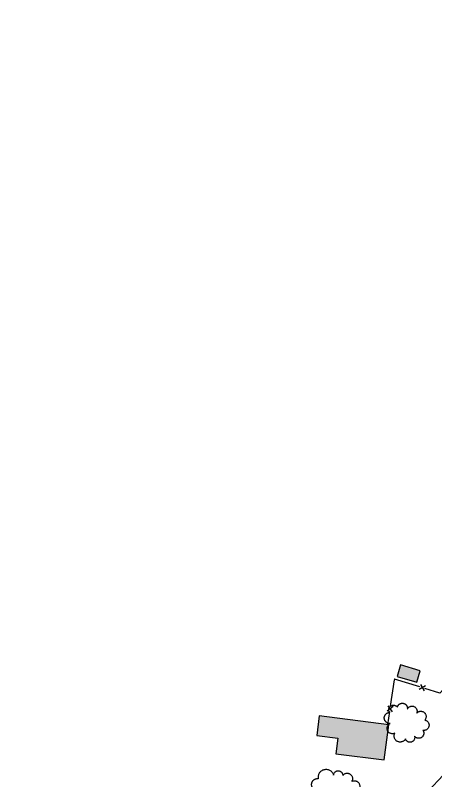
# Model space of a CAD drawing. Header units: feet. Extents: x 1024280 to 1029256, y 89370 to 94536.
# Drawn here: x 1027354 to 1027668, y 93111 to 93683 of the extents above; entities that cross this region are included whole.
import ezdxf

# ---------------------------------------------------------------- set-up
doc = ezdxf.new("R2010")
doc.units = ezdxf.units.FT
doc.header["$MEASUREMENT"] = 0
doc.linetypes.add('LTP300', pattern=[100, 100, 0])
doc.linetypes.add('LTP600', pattern=[100, 100, 0])
for name, color, linetype in [('BUILDING', 11, 'Continuous'), ('E6BUH', 9, 'Continuous'), ('FENCE', 10, 'LTP300'), ('PAVED_RD', 10, 'Continuous'), ('TREELINE', 9, 'LTP600')]:
    doc.layers.add(name, color=color, linetype=linetype)

# ---------------------------------------------------------------- blocks, each defined once
blk = doc.blocks.new('FENCE')
for p, q in [((-0.476563, -0.5), (0.5, 0.476563)), ((0.5, -0.5), (-0.476563, 0.476563))]:
    blk.add_line(p, q)

msp = doc.modelspace()

# ---------------------------------------------------------------- hatches: boundary and pattern name
at = {"layer": 'E6BUH', "linetype": 'Continuous'}
h = msp.add_hatch(dxfattribs=at)
h.set_pattern_fill('ANSI36', color=256, scale=20, angle=30, style=0)
h.paths.add_polyline_path([(1027737.39, 93035.5), (1027747.14, 93027.22), (1027751.99, 93032.93), (1027742.24, 93041.21)])
h.paths.add_polyline_path([(1027718.77, 93051.93), (1027730.49, 93041.21), (1027735.93, 93047.15), (1027724.2, 93057.87)])
h.paths.add_polyline_path([(1027386.86, 92906.81), (1027388.27, 92908.8), (1027408.25, 92894.66), (1027395.13, 92876.13), (1027399.47, 92873.06), (1027377.74, 92842.36), (1027353.82, 92859.28), (1027376.81, 92891.76), (1027367.2, 92898.56), (1027377.65, 92913.32)])
h.paths.add_polyline_path([(1027568.92, 92848.84), (1027546.58, 92868.54), (1027575.6, 92901.43), (1027604.82, 92875.65), (1027596.62, 92866.36), (1027589.73, 92872.43)])
h.paths.add_polyline_path([(1027519.09, 92779.41), (1027490.14, 92807.24), (1027521.91, 92840.28), (1027550.85, 92812.46)])
h.paths.add_polyline_path([(1027430.86, 92929), (1027406.64, 92938.23), (1027422.42, 92979.63), (1027464.87, 92963.44), (1027454.75, 92936.88), (1027436.51, 92943.83)])
h.paths.add_polyline_path([(1027492.68, 93034.69), (1027495.89, 93045.33), (1027533.28, 93034.06), (1027524.76, 93005.81), (1027488.25, 93016.82), (1027485.98, 93009.3), (1027468.8, 93014.48), (1027476.38, 93039.6)])
h.paths.add_polyline_path([(1027594.76, 93142.58), (1027593.26, 93130.87), (1027629.37, 93126.27), (1027632.7, 93152.43), (1027580.85, 93159.04), (1027579, 93144.59)])
h.paths.add_polyline_path([(1027641.56, 93197.2), (1027639.03, 93188.57), (1027653.71, 93184.26), (1027656.24, 93192.89)])
h.paths.add_polyline_path([(1027687.9, 93198.44), (1027672.77, 93210.93), (1027709.15, 93255), (1027730.18, 93237.64), (1027700.98, 93202.27), (1027695.08, 93207.14)])
h.paths.add_polyline_path([(1027910.92, 93260.62), (1027926.52, 93245.5), (1027943.98, 93263.5), (1027940.14, 93267.23), (1027964.97, 93292.84), (1027946.63, 93310.63), (1027922.02, 93285.25), (1027928.61, 93278.86)])
h.paths.add_polyline_path([(1027856.49, 93181.46), (1027835.96, 93199.7), (1027869.32, 93237.27), (1027875.43, 93231.84), (1027884.85, 93242.44), (1027904.22, 93225.23), (1027879.88, 93197.83), (1027874.93, 93202.22)])
h.paths.add_polyline_path([(1027929.37, 93158.99), (1027936.44, 93166.96), (1027942.75, 93161.37), (1027935.68, 93153.4)])
h.paths.add_polyline_path([(1027811.2, 93117.07), (1027790.53, 93137.85), (1027822.4, 93169.55), (1027843.07, 93148.77)])
h.paths.add_polyline_path([(1027744.44, 93046.16), (1027723.75, 93064.78), (1027761.5, 93106.74), (1027782.2, 93088.12)])
h.paths.add_polyline_path([(1027684.58, 92977.29), (1027663.28, 92996.83), (1027702.36, 93039.43), (1027723.66, 93019.89)])
h.paths.add_polyline_path([(1027705.97, 92899.66), (1027692.82, 92913.47), (1027710.55, 92930.35), (1027723.7, 92916.53)])
h.paths.add_polyline_path([(1027635.66, 92905.99), (1027604.48, 92932.62), (1027642.02, 92976.56), (1027664.58, 92957.29), (1027649.74, 92939.92), (1027658.36, 92932.56)])
h.paths.add_polyline_path([(1027836.39, 93394.39), (1027844.83, 93386.99), (1027855.73, 93377.41), (1027845.35, 93365.59), (1027828.95, 93346.9), (1027826.02, 93349.46), (1027810.19, 93331.43), (1027793.78, 93345.83)])
h.paths.add_polyline_path([(1027785.47, 93303.34), (1027748.35, 93261.21), (1027728.77, 93278.46), (1027765.88, 93320.59)])
h.paths.add_polyline_path([(1027914.41, 93445.87), (1027889.5, 93419.12), (1027871.74, 93435.66), (1027896.66, 93462.41)])
h.paths.add_polyline_path([(1028052.87, 93410.21), (1028046.74, 93417.28), (1028077.9, 93444.31), (1028095.64, 93423.85), (1028059.2, 93392.25), (1028062.23, 93388.76), (1028052.11, 93379.99), (1028037.48, 93396.86)])
h.paths.add_polyline_path([(1027991.02, 93352.82), (1027976.4, 93338), (1028003.36, 93311.39), (1028018.14, 93326.37), (1028002.16, 93342.14), (1028029.89, 93370.25), (1028012.16, 93387.74), (1027984.27, 93359.47)])
h.paths.add_polyline_path([(1027967.12, 93493.13), (1027952.98, 93481.27), (1027935.94, 93501.59), (1027939.91, 93504.92), (1027969.46, 93529.7), (1027986.5, 93509.38)])
h.paths.add_polyline_path([(1028024.77, 93543.04), (1028008.56, 93564.21), (1028040.83, 93588.94), (1028057.05, 93567.77)])
h.paths.add_polyline_path([(1028135.07, 93682.55), (1028114.13, 93666.65), (1028135.46, 93638.56), (1028156.4, 93654.46)])
h.paths.add_polyline_path([(1028221.41, 93508.47), (1028213.68, 93500.83), (1028185.89, 93528.96), (1028215.63, 93558.36), (1028234.41, 93539.35), (1028212.4, 93517.6)])
h.paths.add_polyline_path([(1028133.83, 93458.27), (1028118.56, 93478.18), (1028147.23, 93500.17), (1028162.5, 93480.27)])

# ---------------------------------------------------------------- linework, layer by layer
at = {"layer": 'BUILDING'}
for p, q in [((1027641.56, 93197.2), (1027639.03, 93188.57)), ((1027656.24, 93192.89), (1027641.56, 93197.2)), ((1027639.03, 93188.57), (1027653.71, 93184.26)), ((1027653.71, 93184.26), (1027656.24, 93192.89)), ((1027580.85, 93159.04), (1027579, 93144.59)), ((1027632.7, 93152.43), (1027580.85, 93159.04)), ((1027629.37, 93126.27), (1027632.7, 93152.43)), ((1027579, 93144.59), (1027594.76, 93142.58)), ((1027594.76, 93142.58), (1027593.26, 93130.87)), ((1027593.26, 93130.87), (1027629.37, 93126.27))]:
    msp.add_line(p, q, dxfattribs=at)
at = {"layer": 'FENCE', "flags": 128}
for points in [[(1027634.1, 93166.37), (1027636.95, 93186.16)], [(1027655.89, 93180.75), (1027637, 93186.47), (1027636.78, 93186.54)], [(1027676.53, 93182.26), (1027670.99, 93176.18), (1027659.72, 93179.59)], [(1027632.1, 93152.51), (1027633.52, 93162.41)]]:
    msp.add_lwpolyline(points, dxfattribs=at)
at = {"layer": 'PAVED_RD', "flags": 128}
for points in [[(1027655.49, 93048.85, 0.0007), (1027729.82, 93132.23, 0.001234), (1027763.07, 93170.31, -0.001888), (1027796.32, 93208.39, -0.00315), (1027872.51, 93292.88, -0.00308), (1027938.67, 93364.89, -0.008655), (1028002.49, 93431.48, -0.015936), (1028042.88, 93464.58, 0.003207), (1028083.27, 93497.69, 0.006437), (1028163.08, 93566.63, 0.002519), (1028193.88, 93594.48, -0.029695), (1028224.67, 93622.34), (1028228.01, 93624.67), (1028209.52, 93651.36, 0.240682), (1028196.16, 93639.55, -0.010028), (1028182.8, 93627.74, -0.052441), (1028140.09, 93596.96, -0.062828), (1028129.67, 93595.85, -0.064819), (1028113.14, 93608.39, -0.038876), (1028085.28, 93641.93)], [(1027933.45, 93407.77, 0.00239), (1027880.84, 93349.8, 0.003664), (1027841.62, 93304.42, -0.001656), (1027802.4, 93259.04, -0.003853), (1027715.86, 93161.66, -0.005555), (1027654.2, 93094.22, -0.014732), (1027645.12, 93086.68, -0.049884), (1027635.08, 93084.21, -0.085461), (1027583.04, 93092.74)]]:
    msp.add_lwpolyline(points, format="xyb", dxfattribs=at)
at = {"layer": 'TREELINE', "flags": 128}
for points in [[(1027639.16, 93165.52, -1), (1027646.62, 93164.06, -1), (1027653.6, 93161.24, -1), (1027659.66, 93155.96, -1), (1027658.25, 93148.32, -1), (1027651.99, 93144.02, -1), (1027645.22, 93141.93, -1), (1027637.29, 93146.19, -1), (1027633.77, 93153.47, -1), (1027633.28, 93161.71, -1), (1027639.16, 93165.52, -1), (1027639.16, 93165.52)], [(1027591.52, 93114.83, -1), (1027598.38, 93114.51, -1), (1027605.06, 93110.19, -1), (1027609.05, 93103.15, -1), (1027604.28, 93096.28, -1), (1027596.51, 93092.73, -1), (1027588.62, 93092.49, -1), (1027582.59, 93097.62, -1), (1027578.67, 93103.51, -1), (1027580.38, 93112.19, -1), (1027591.52, 93114.83, -1), (1027591.52, 93114.83)]]:
    msp.add_lwpolyline(points, format="xyb", close=True, dxfattribs=at)

# ---------------------------------------------------------------- block references
at = {"layer": 'FENCE', "yscale": 4, "zscale": 4}
for p, xscale, rotation in [((1027657.81, 93180.17), 3.999999999959805, 163.1608199998305), ((1027633.81, 93164.39), 3.999999999997889, 81.78914400065885)]:
    msp.add_blockref('FENCE', p, dxfattribs=dict(at, xscale=xscale, rotation=rotation))

doc.saveas('drawing.dxf')
